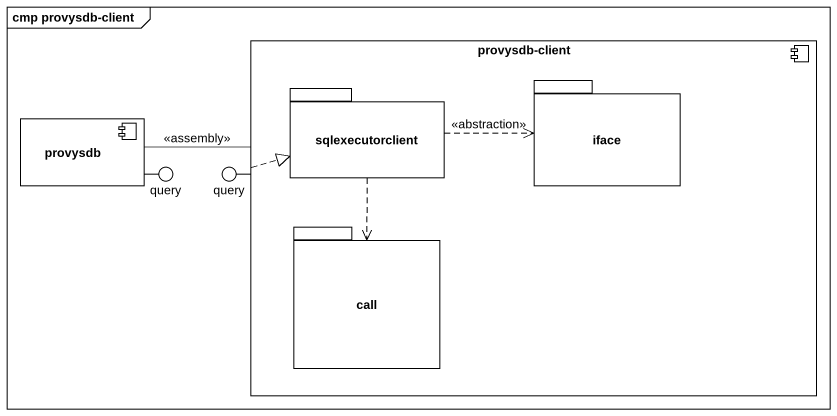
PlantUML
@startuml
mainframe cmp provysdb-client
component "provysdb-client" as provysdb_client {
  package sqlexecutorclient {
  }
  package iface {
  }
  package call {
  }
}
component provysdb
() query
() "query" as query_2
provysdb -right- query
provysdb_client -left- query_2
provysdb_client -left- provysdb : <<assembly>>
sqlexecutorclient .right.> iface : <<abstraction>>
sqlexecutorclient ..> call
query_2 .right.|> sqlexecutorclient
@enduml
